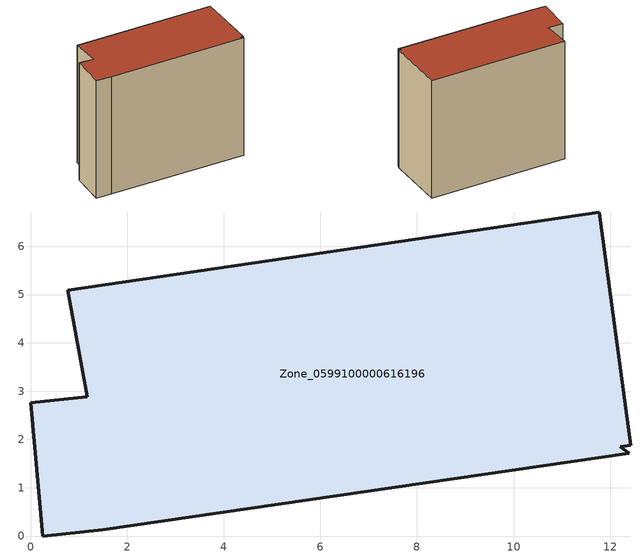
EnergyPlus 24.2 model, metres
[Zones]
Zone_0599100000616196
 floor ground (C_G): 0.25,0 0,2.76 1.17,2.88 0.77,5.09 11.77,6.71 12.43,1.88 12.21,1.85 12.39,1.71 1.49,0.13 z0
 wall outside (C_F): 0,2.76 0.25,0 1.49,0.13 12.39,1.71 12.21,1.85 12.43,1.88 11.77,6.71 0.77,5.09 1.17,2.88 0,2.76 z0:9.96
 roof outside (C_R): 12.43,1.88 11.77,6.71 0.77,5.09 1.17,2.88 0,2.76 0.25,0 1.49,0.13 12.39,1.71 12.21,1.85 z9.96
[BUILDING]
Pand.0599100000616196: North Axis=0; Terrain=City; Loads Convergence Tolerance Value=0.04; Temperature Convergence Tolerance Value=0.4; Solar Distribution=FullExterior; Maximum Number of Warmup Days=25; Minimum Number of Warmup Days=1
[Site:Location]
Rotterdam.The.Hague.AP_ZH_NLD Design_Conditions: Latitude=51.96; Longitude=4.45; Time Zone=1; Elevation=-4.5
[SITE:GROUNDTEMPERATURE:BUILDINGSURFACE]
18, 18, 18, 18, 18, 18, 18, 18, 18, 18, 18, 18
[MATERIAL] Thermal Absorptance=0.9; Solar Absorptance=0.7; Visible Absorptance=0.7
Name | Roughness | Thickness | Conductivity | Density | Specific Heat
G.TC.1946 | MediumSmooth | 0.15 | 1 | 540 | 1210
F.TC.1946 | Rough | 0.3 | 0.857143 | 1920 | 840
R.TC.1946 | MediumRough | 0.2 | 0.909091 | 1500 | 1000
[CONSTRUCTION]
C_G: G.TC.1946
C_F: F.TC.1946
C_R: R.TC.1946
[ZONE]
Zone_0599100000616196: Type=1; Multiplier=1; Ceiling Height=Autocalculate; Volume=Autocalculate; Floor Area=autocalculate; Part of Total Floor Area=Yes
[ZONEINFILTRATION:DESIGNFLOWRATE]
Infil_Zone_0599100000616196: Zone or ZoneList or Space or SpaceList=Zone_0599100000616196; Schedule=AlwaysOn; Design Flow Rate Calculation Method=Flow/Area; Flow Rate per Floor Area=0.003; Constant Term Coefficient=1; Temperature Term Coefficient=0; Velocity Term Coefficient=0; Velocity Squared Term Coefficient=0
[HVACTEMPLATE:ZONE:IDEALLOADSAIRSYSTEM]
Zone_0599100000616196: Maximum Heating Supply Air Temperature=50; Minimum Cooling Supply Air Temperature=13; Maximum Heating Supply Air Humidity Ratio=0.0156; Minimum Cooling Supply Air Humidity Ratio=0.0077; Heating Limit=NoLimit; Cooling Limit=NoLimit; Dehumidification Control Type=ConstantSensibleHeatRatio; Cooling Sensible Heat Ratio=0.7; Dehumidification Setpoint=60; Humidification Control Type=None; Humidification Setpoint=30; Outdoor Air Method=None; Outdoor Air Flow Rate per Person=0.00944; Outdoor Air Flow Rate per Zone Floor Area=0; Outdoor Air Flow Rate per Zone=0; Demand Controlled Ventilation Type=None; Outdoor Air Economizer Type=NoEconomizer; Heat Recovery Type=None; Sensible Heat Recovery Effectiveness=0.7; Latent Heat Recovery Effectiveness=0.65
[ZONECONTROL:THERMOSTAT]
ThermostatControl_Zone_0599100000616196: Zone or ZoneList=Zone_0599100000616196; Control Type Schedule=DualSetpointControlType; Control 1=Thermostat_Zone_0599100000616196; Temperature Difference Between Cutout And Setpoint=0
[THERMOSTATSETPOINT:DUALSETPOINT]
Thermostat_Zone_0599100000616196: Heating Setpoint Temperature Schedule=HeatingSetpoint_Zone_0599100000616196; Cooling Setpoint Temperature Schedule=CoolingSetpoint_Zone_0599100000616196
[SCHEDULE:COMPACT]
HeatingSetpoint_Zone_0599100000616196: Through: 12/31, For: AllDays, Until: 24:00, 21
CoolingSetpoint_Zone_0599100000616196: Through: 12/31, For: AllDays, Until: 24:00, 24
DualSetpointControlType: Through: 12/31, For: AllDays, Until: 24:00, 4
AlwaysOn: Through: 12/31, For: AllDays, Until: 24:00, 1
